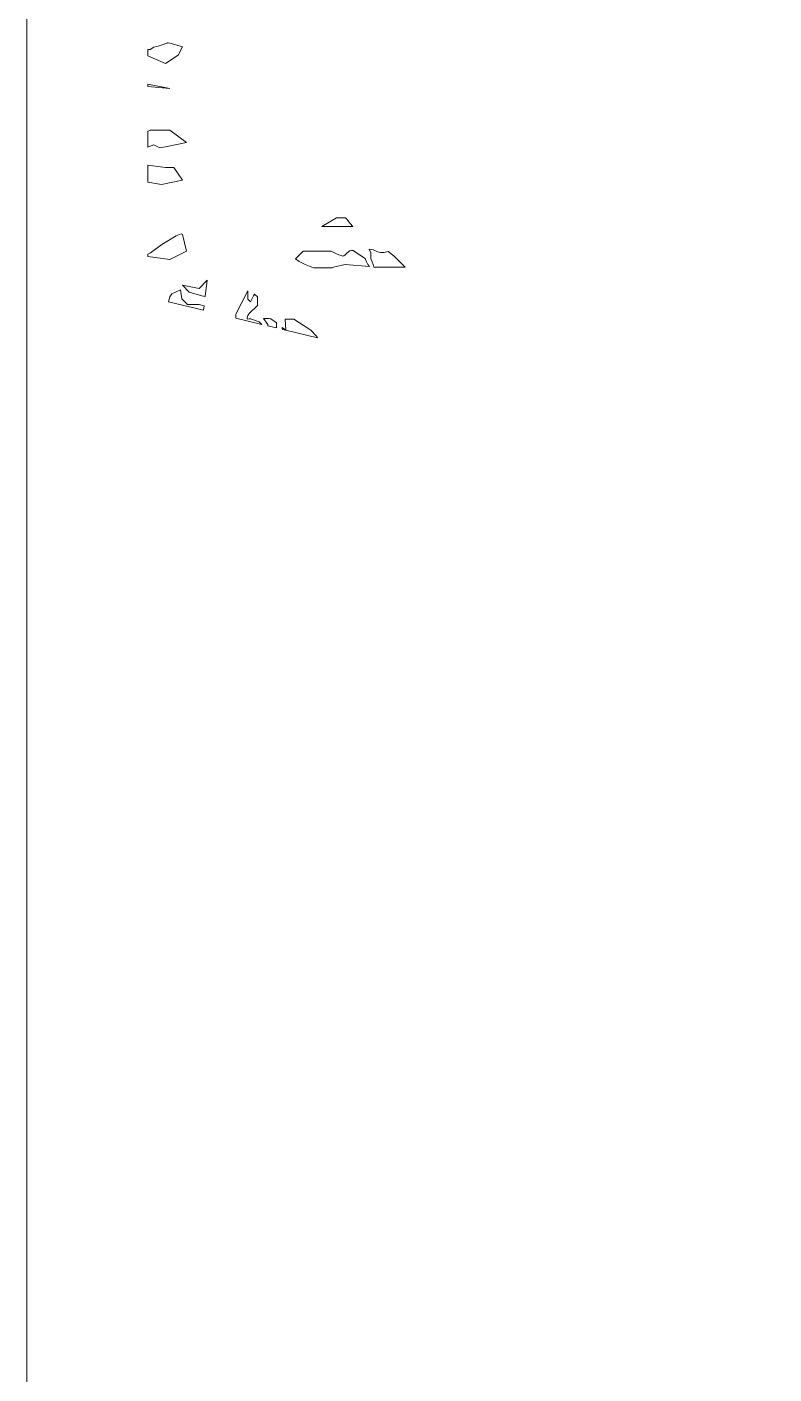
# Model space of a CAD drawing. Extents: x -2 to 9008, y -1000 to 0.
# Drawn here: x 2288 to 2411.5, y -720.1 to -497.4 of the extents above; entities that cross this region are included whole.
import ezdxf

# ---------------------------------------------------------------- set-up
doc = ezdxf.new("R2010")
doc.units = 0
doc.header["$MEASUREMENT"] = 0
doc.layers.add('Layer 1', color=7, linetype='Continuous')

# ---------------------------------------------------------------- blocks, each defined once
blk = doc.blocks.new('block 6')
at = {"layer": 'Layer 1', "lineweight": 0}
for points in [[(2288, 0), (2288, -1000), (3288, -1000), (3288, 0), (2288, 0)], [(2308, -506.86), (2311.62, -507.59), (2308, -507.29), (2308, -506.86)], [(2308, -534.98), (2308.4, -534.78), (2310.29, -533.36), (2312.66, -531.93), (2313.48, -531.6), (2313.69, -531.71), (2314.38, -534.46), (2311.62, -535.84), (2308, -535.39), (2308, -534.98)], [(2317.3, -543.51), (2317.2, -544.26), (2311.42, -542.85), (2311.62, -542.04), (2311.96, -541.54), (2313.38, -540.87), (2313.61, -542.35), (2314.55, -543.3), (2316.45, -543.3), (2317.3, -543.51)], [(2316.92, -541.88), (2314.8, -541.27), (2313.72, -540.12), (2316.45, -540.67), (2317.82, -539.29), (2317.49, -541.98), (2316.92, -541.88)]]:
    blk.add_lwpolyline(points, dxfattribs=at)
for points, knots in [([(2308, -501.15), (2308.23, -501.15), (2308.4, -501.15), (2308.4, -501.15), (2308.4, -501.15), (2308.87, -500.68), (2309.34, -500.68), (2309.71, -500.68), (2310.64, -500.24), (2311.05, -500.1), (2311.05, -500.1), (2311.25, -500.07), (2311.25, -500.07), (2311.25, -500.11), (2311.33, -500.09), (2311.44, -500.06), (2311.44, -500.06), (2313.69, -500.7), (2313.69, -500.7), (2313.69, -500.7), (2313, -502.08), (2313, -502.08), (2313, -502.08), (2310.93, -503.46), (2310.93, -503.46), (2310.93, -503.46), (2308, -502.2), (2308, -502.2), (2308, -502.2), (2308, -501.15), (2308, -501.15)], [0, 0, 0, 0, 1, 1, 1, 2, 2, 2, 3, 3, 3, 4, 4, 4, 5, 5, 5, 6, 6, 6, 7, 7, 7, 8, 8, 8, 9, 9, 9, 10, 10, 10, 10]), ([(2308, -514.66), (2308.16, -514.58), (2308.35, -514.51), (2308.5, -514.48), (2308.5, -514.48), (2311.62, -514.48), (2311.62, -514.48), (2311.62, -514.48), (2314.38, -516.55), (2314.38, -516.55), (2314.38, -516.55), (2310.93, -517.24), (2310.93, -517.24), (2310.93, -517.24), (2309.99, -517.43), (2309.99, -517.43), (2309.99, -517.43), (2308.99, -516.89), (2308.99, -516.89), (2308.99, -516.89), (2308.08, -517.25), (2308.08, -517.25), (2308.08, -517.25), (2308, -517.28), (2308, -517.28), (2308, -517.28), (2308, -514.66), (2308, -514.66)], [0, 0, 0, 0, 1, 1, 1, 2, 2, 2, 3, 3, 3, 4, 4, 4, 5, 5, 5, 6, 6, 6, 7, 7, 7, 8, 8, 8, 9, 9, 9, 9]), ([(2308, -520.26), (2308, -520.26), (2310.93, -520.68), (2310.93, -520.68), (2312.31, -520.68), (2312.31, -520.68), (2312.31, -520.68), (2312.31, -520.68), (2313.69, -522.75), (2313.69, -522.75), (2313.69, -522.75), (2310.24, -523.44), (2310.24, -523.44), (2310.24, -523.44), (2308, -523.07), (2308, -523.07), (2308, -523.07), (2308, -520.26), (2308, -520.26)], [0, 0, 0, 0, 1, 1, 1, 2, 2, 2, 3, 3, 3, 4, 4, 4, 5, 5, 5, 6, 6, 6, 6]), ([(2336.76, -530.38), (2336.76, -530.38), (2339.18, -528.95), (2339.18, -528.95), (2339.18, -528.95), (2340.67, -528.95), (2340.67, -528.95), (2341.25, -529.66), (2341.78, -530.32), (2341.86, -530.38), (2341.86, -530.38), (2336.76, -530.38), (2336.76, -530.38)], [0, 0, 0, 0, 1, 1, 1, 2, 2, 2, 3, 3, 3, 4, 4, 4, 4]), ([(2344.56, -534.17), (2345.05, -534.2), (2345.48, -534.29), (2345.74, -534.46), (2346.31, -534.84), (2347.12, -534.71), (2347.73, -534.52), (2347.73, -534.52), (2348.65, -535.25), (2348.65, -535.25), (2348.65, -535.25), (2349.6, -536.2), (2349.6, -536.2), (2349.6, -536.2), (2350.54, -537.14), (2350.54, -537.14), (2350.54, -537.14), (2345.81, -537.14), (2345.81, -537.14), (2345.81, -537.14), (2345.33, -537.1), (2345.33, -537.1), (2345.31, -536.62), (2344.86, -535.72), (2344.86, -535.72), (2344.86, -535.72), (2344.86, -534.78), (2344.86, -534.78), (2344.86, -534.78), (2344.56, -534.17), (2344.56, -534.17)], [0, 0, 0, 0, 1, 1, 1, 2, 2, 2, 3, 3, 3, 4, 4, 4, 5, 5, 5, 6, 6, 6, 7, 7, 7, 8, 8, 8, 9, 9, 9, 10, 10, 10, 10]), ([(2338.19, -534.46), (2338.19, -534.46), (2340.15, -535.41), (2340.36, -535.28), (2340.56, -535.15), (2341.25, -534.46), (2341.25, -534.46), (2341.25, -534.46), (2341.53, -534.41), (2341.95, -534.35), (2341.95, -534.35), (2342.49, -534.78), (2342.49, -534.78), (2342.49, -534.78), (2343.91, -535.72), (2343.91, -535.72), (2343.91, -535.72), (2344.24, -536.71), (2344.63, -537.04), (2344.63, -537.04), (2340.6, -536.67), (2340.6, -536.67), (2340.6, -536.67), (2338.7, -537.14), (2338.7, -537.14), (2338.7, -537.14), (2338.48, -537.22), (2338.48, -537.22), (2338.48, -537.22), (2335.37, -537.22), (2335.37, -537.22), (2335.37, -537.22), (2333.97, -536.67), (2333.97, -536.67), (2333.97, -536.67), (2333.02, -536.2), (2333.02, -536.2), (2333.02, -536.2), (2332.37, -535.76), (2332.37, -535.76), (2332.37, -535.76), (2333.67, -534.46), (2333.67, -534.46), (2333.67, -534.46), (2338.19, -534.46), (2338.19, -534.46)], [0, 0, 0, 0, 1, 1, 1, 2, 2, 2, 3, 3, 3, 4, 4, 4, 5, 5, 5, 6, 6, 6, 7, 7, 7, 8, 8, 8, 9, 9, 9, 10, 10, 10, 11, 11, 11, 12, 12, 12, 13, 13, 13, 14, 14, 14, 15, 15, 15, 15]), ([(2324.97, -542.83), (2324.97, -542.83), (2325.44, -541.88), (2325.44, -541.88), (2325.44, -541.88), (2325.64, -541.59), (2325.64, -541.59), (2325.64, -541.59), (2326.09, -542.04), (2326.09, -542.04), (2326.09, -542.04), (2326.09, -543.45), (2326.09, -543.45), (2326.09, -543.45), (2324.71, -544.8), (2324.71, -544.8), (2324.71, -544.8), (2324.03, -545.9), (2324.71, -545.69), (2324.77, -545.67), (2324.87, -545.66), (2324.99, -545.65), (2324.99, -545.65), (2324.97, -545.67), (2324.97, -545.67), (2324.97, -545.67), (2326.39, -546.14), (2326.39, -546.14), (2326.39, -546.14), (2326.85, -546.6), (2326.85, -546.6), (2326.85, -546.6), (2322.51, -545.55), (2322.51, -545.55), (2322.51, -545.55), (2322.51, -544.88), (2322.51, -544.88), (2322.51, -544.88), (2324.52, -541.03), (2324.52, -541.03), (2324.52, -541.03), (2324.5, -542.42), (2324.5, -542.42), (2324.5, -542.42), (2324.97, -542.83), (2324.97, -542.83)], [0, 0, 0, 0, 1, 1, 1, 2, 2, 2, 3, 3, 3, 4, 4, 4, 5, 5, 5, 6, 6, 6, 7, 7, 7, 8, 8, 8, 9, 9, 9, 10, 10, 10, 11, 11, 11, 12, 12, 12, 13, 13, 13, 14, 14, 14, 15, 15, 15, 15]), ([(2327.13, -545.61), (2327.53, -545.62), (2327.93, -545.63), (2328.33, -545.64), (2328.33, -545.64), (2329.02, -546.14), (2329.02, -546.14), (2329.02, -546.14), (2329.23, -546.31), (2329.23, -546.31), (2329.23, -546.31), (2329.23, -547.18), (2329.23, -547.18), (2329.23, -547.18), (2327.81, -546.84), (2327.81, -546.84), (2327.81, -546.84), (2327.81, -546.62), (2327.81, -546.62), (2327.81, -546.62), (2327.13, -545.61), (2327.13, -545.61)], [0, 0, 0, 0, 1, 1, 1, 2, 2, 2, 3, 3, 3, 4, 4, 4, 5, 5, 5, 6, 6, 6, 7, 7, 7, 7]), ([(2330.66, -545.72), (2330.66, -545.72), (2332.14, -545.72), (2332.14, -545.72), (2332.14, -545.72), (2334.92, -547.56), (2334.92, -547.56), (2334.92, -547.56), (2335.86, -548.51), (2335.86, -548.51), (2335.86, -548.51), (2336.02, -548.83), (2336.02, -548.83), (2336.02, -548.83), (2330.81, -547.56), (2330.81, -547.56), (2330.81, -547.56), (2330.26, -547.43), (2330.26, -547.43), (2330.21, -547.32), (2330.18, -547.2), (2330.18, -547.09), (2330.18, -547.09), (2330.81, -547.56), (2330.81, -547.56), (2330.81, -547.56), (2330.66, -545.72), (2330.66, -545.72)], [0, 0, 0, 0, 1, 1, 1, 2, 2, 2, 3, 3, 3, 4, 4, 4, 5, 5, 5, 6, 6, 6, 7, 7, 7, 8, 8, 8, 9, 9, 9, 9])]:
    blk.add_open_spline(points, degree=3, knots=knots, dxfattribs=at)
blk = doc.blocks.new('block 5')
at = {"layer": 'Layer 1'}
blk.add_blockref('block 6', (0, 0), dxfattribs=at)

msp = doc.modelspace()

# ---------------------------------------------------------------- block references
at = {"layer": 'Layer 1'}
msp.add_blockref('block 5', (0, 0), dxfattribs=at)

doc.saveas('drawing.dxf')
